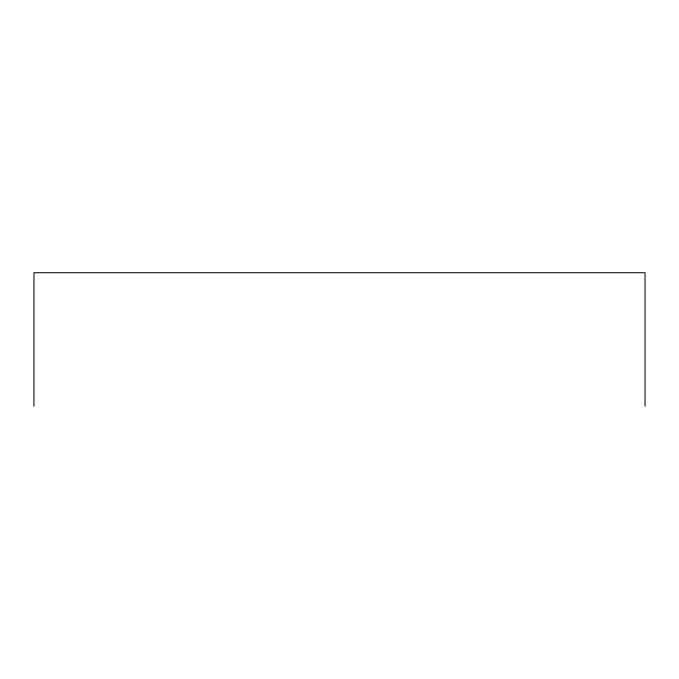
<?xml version="1.0" encoding="UTF-8"?>
<svg xmlns="http://www.w3.org/2000/svg" width="679" height="679" viewBox="0 0 679 679"><rect width="100%" height="100%" fill="white"/><g stroke="black" fill="none" stroke-linecap="round" stroke-linejoin="round"><path stroke-width="1.02" d="M645.05 406.28L645.05 272.72L33.95 272.72L33.95 406.28"/></g></svg>
